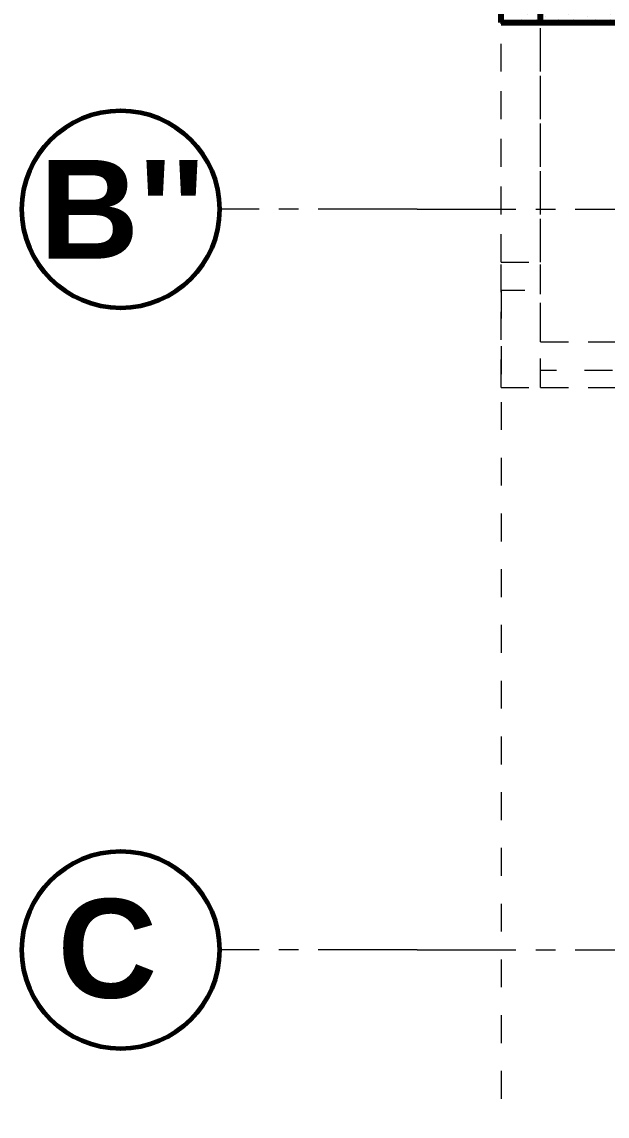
# Model space of a CAD drawing. Header units: inches. Extents: x -19 to 5698, y -728 to 92.
# Drawn here: x 281.35 to 284.31, y 16.31 to 21.85 of the extents above; entities that cross this region are included whole.
import ezdxf

# ---------------------------------------------------------------- set-up
doc = ezdxf.new("R2010")
doc.units = ezdxf.units.IN
doc.header["$MEASUREMENT"] = 0
for name, pattern in [('Línea Oculta', [0.195611, 0.141111, -0.0545]), ('Punto & Raya', [0.65, 0.5, -0.075, 0, -0.075]), ('Rayas', [0.282222, 0.141111, -0.141111])]:
    doc.linetypes.add(name, pattern=pattern)
for name, color, linetype in [('02 _ ARQ _ ALB _ Ejes Generales', 251, 'Continuous'), ('08 _ STR _ EXT _ 07 Losa Aligerada', 7, 'Continuous'), ('08 _ STR _ EXT _ 08 Placas Inclinadas', 7, 'Continuous')]:
    doc.layers.add(name, color=color, linetype=linetype)
doc.styles.add('Estilo_Generado_1', font='swisseb.ttf')
pattern_1 = [(0, (277.50006, 1e-08), (0, 0.3897114), [0.024375, -0.200625]), (0, (277.61256, 0.19486), (0, 0.3897114), [0.024375, -0.200625]), (60, (277.50006, 1e-08), (-0.3375, 0.194856), [0.024375, -0.200625]), (60, (277.72506, 1e-08), (-0.3375, 0.194856), [0.024375, -0.200625]), (120, (277.52444, 1e-08), (0.3375, 0.194856), [0.024375, -0.200625]), (120, (277.74944, 1e-08), (0.3375, 0.194856), [0.024375, -0.200625]), (0, (277.50006, 0.0375), (0, 0.075), [0, -0.075, 0, -0.1125]), (45, (277.53756, 0.0375), (-0.053033, 0.053033), [0, -0.05625, 0, -0.09375])]

msp = doc.modelspace()

# ---------------------------------------------------------------- hatches: boundary and pattern name
at = {"layer": '08 _ STR _ EXT _ 08 Placas Inclinadas', "linetype": 'Continuous', "lineweight": 9}
h = msp.add_hatch(dxfattribs=at)
h.set_pattern_fill('HORMIGÓN_EN_MASA_0002', color=250, style=0, pattern_type=2)
h.set_pattern_definition(pattern_1)
h.paths.add_polyline_path([(283.7702, 21.8454), (283.9702, 21.8454), (283.9702, 22.4805), (283.7702, 22.4805)])
h = msp.add_hatch(dxfattribs=at)
h.set_pattern_fill('HORMIGÓN_EN_MASA_0002', color=250, style=0, pattern_type=2)
h.set_pattern_definition(pattern_1)
h.paths.add_polyline_path([(283.9702, 21.8454), (287.07, 21.8454), (287.07, 22.0764), (283.9702, 22.0764)])

# ---------------------------------------------------------------- linework, layer by layer
at = {"layer": '02 _ ARQ _ ALB _ Ejes Generales', "color": 251, "linetype": 'Punto & Raya', "lineweight": 13, "true_color": 0x636466}
for p, q in [((283.3455, 20.9), (282.3455, 20.9)), ((283.3455, 20.9), (285.3455, 20.9)), ((283.3455, 17.15), (282.3455, 17.15)), ((283.3455, 17.15), (289.3455, 17.15))]:
    msp.add_line(p, q, dxfattribs=at)
at = {"layer": '02 _ ARQ _ ALB _ Ejes Generales', "color": 7, "linetype": 'Continuous', "lineweight": 60}
for centre in [(281.8455, 20.9), (281.8455, 17.15)]:
    msp.add_circle(centre, 0.5, dxfattribs=at)
at = {"layer": '08 _ STR _ EXT _ 07 Losa Aligerada', "color": 7, "linetype": 'Rayas', "lineweight": 18, "flags": 128}
msp.add_lwpolyline([(283.7702, 20.4887), (283.7702, 4.4), (295.2587, 4.4), (295.2587, 4.6), (294.9123, 4.6), (294.9123, 6.35), (285.72, 6.35), (285.72, 20.0845), (283.9702, 20.0845), (283.9702, 20.4887)], close=True, dxfattribs=at)
at = {"layer": '08 _ STR _ EXT _ 08 Placas Inclinadas', "color": 7, "linetype": 'Continuous', "lineweight": 80}
for p, q in [((283.7702, 21.8454), (283.9702, 21.8454)), ((283.9702, 21.8454), (285.67, 21.8454))]:
    msp.add_line(p, q, dxfattribs=at)
at = {"layer": '08 _ STR _ EXT _ 08 Placas Inclinadas', "color": 251, "linetype": 'Línea Oculta', "lineweight": 13}
for p, q in [((283.7702, 20.633), (283.9702, 20.633)), ((283.9702, 20.2288), (285.67, 20.2288))]:
    msp.add_line(p, q, dxfattribs=at)
at = {"layer": '08 _ STR _ EXT _ 08 Placas Inclinadas', "color": 7, "linetype": 'Continuous', "lineweight": 80, "flags": 128}
for points in [[(283.7702, 21.8454), (283.7702, 22.4805)], [(283.9702, 21.8454), (283.9702, 22.4805)], [(283.9702, 21.8454), (283.9702, 22.0764)]]:
    msp.add_lwpolyline(points, dxfattribs=at)
at = {"layer": '08 _ STR _ EXT _ 08 Placas Inclinadas', "color": 251, "linetype": 'Línea Oculta', "lineweight": 13, "flags": 128}
for points in [[(283.7702, 20.633), (283.7702, 21.8454)], [(283.9702, 20.633), (283.9702, 21.8454)], [(283.9702, 20.2288), (283.9702, 21.8454)], [(283.7702, 19.9979), (283.7702, 20.633)], [(283.9702, 19.9979), (283.9702, 20.633)], [(283.9702, 19.9979), (283.9702, 20.2288)], [(283.7702, 19.9979), (283.9702, 19.9979)], [(283.9702, 19.9979), (285.67, 19.9979)]]:
    msp.add_lwpolyline(points, dxfattribs=at)

# ---------------------------------------------------------------- texts
at = {"layer": '02 _ ARQ _ ALB _ Ejes Generales', "color": 7, "lineweight": 30, "char_height": 0.5, "attachment_point": 1, "style": 'Estilo_Generado_1'}
for s, insert in [("\\A1;{\\pql;\\pt0;\\fSwis721 Ex BT|b1|i0|c0|p34;B''}", (281.434, 21.15)), ('\\A1;{\\pql;\\pt0;\\fSwis721 Ex BT|b1|i0|c0|p34;C}', (281.5255, 17.4081))]:
    msp.add_mtext(s, dxfattribs=dict(at, insert=insert))

doc.saveas('drawing.dxf')
